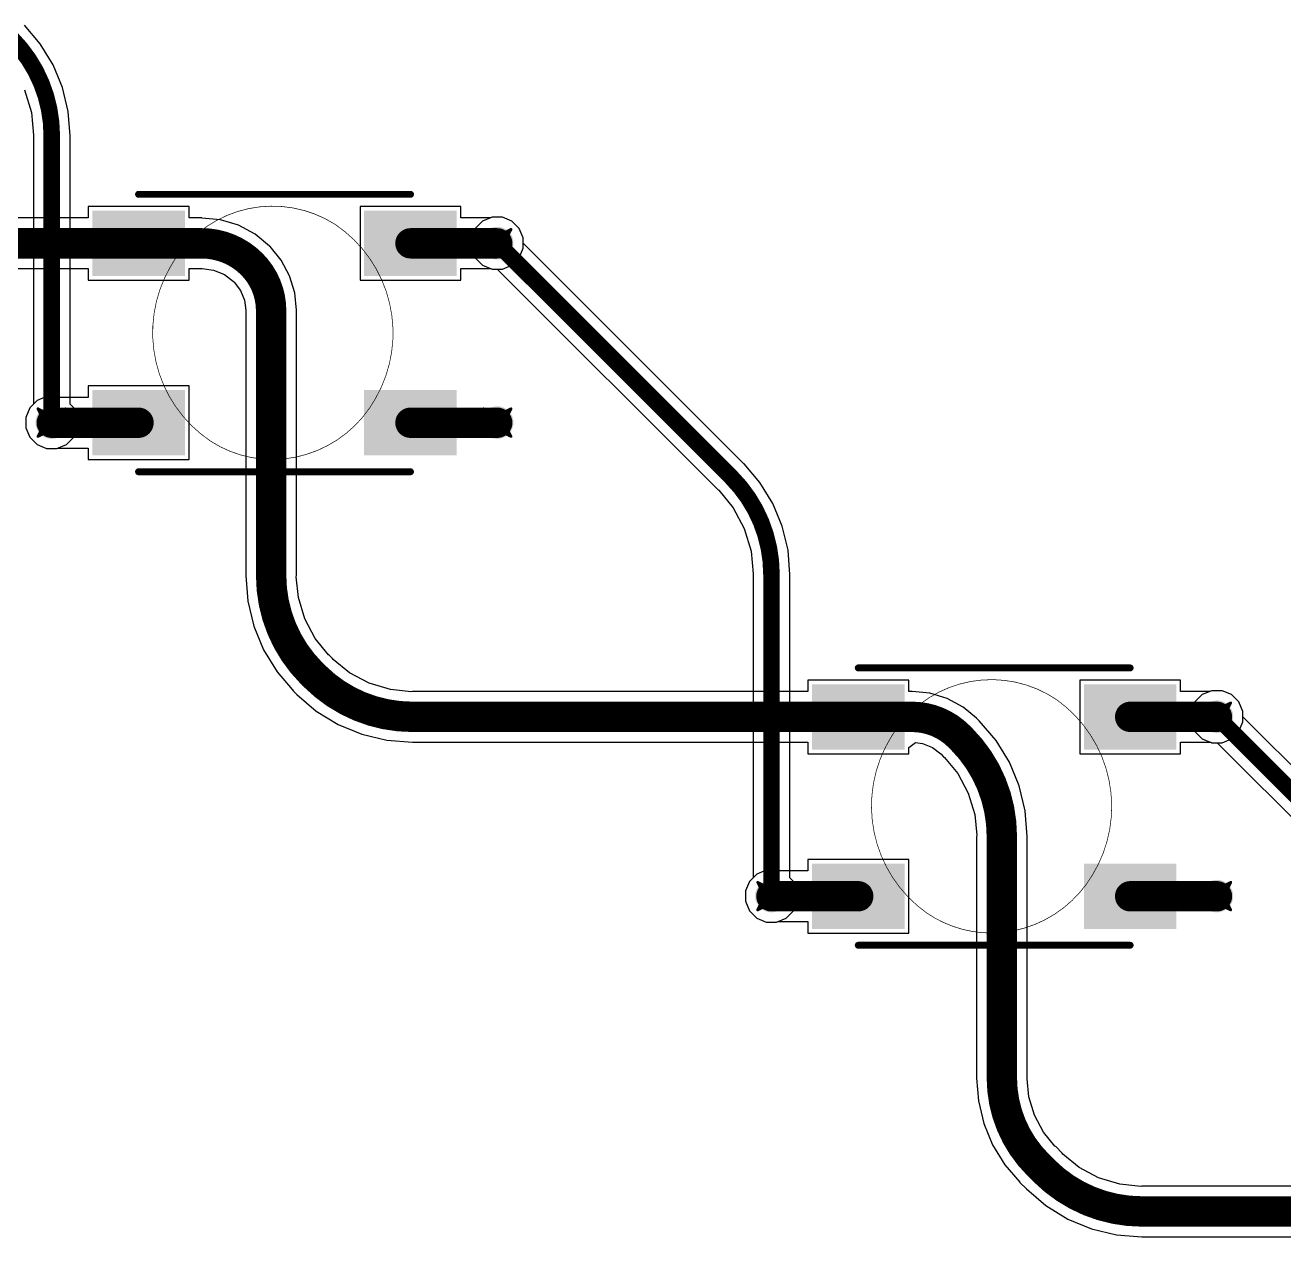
# Model space of a CAD drawing. Header units: inches. Extents: x -11 to 1110, y -7 to 455.
# Drawn here: x 421.49 to 444.63, y 253.97 to 276.25 of the extents above; entities that cross this region are included whole.
import ezdxf

# ---------------------------------------------------------------- set-up
doc = ezdxf.new("R2010")
doc.units = ezdxf.units.IN
for name, color, linetype in [('Bottom Layer', 5, 'Continuous'), ('Drill Drawing', 1, 'Continuous'), ('Mechanical 7', 56, 'Continuous'), ('Top Layer', 1, 'Continuous'), ('Top Overlay', 2, 'Continuous'), ('Top Paste', 8, 'Continuous'), ('Top Solder', 216, 'Continuous'), ('Via Holes', 16, 'Continuous')]:
    doc.layers.add(name, color=color, linetype=linetype)

msp = doc.modelspace()

# ---------------------------------------------------------------- hatches: boundary and pattern name
at = {"layer": 'Bottom Layer'}
h = msp.add_hatch(color=5, dxfattribs=at)
edge = h.paths.add_edge_path()
edge.add_arc((430.166, 272.241), 0.3, 0, 360)
h = msp.add_hatch(color=5, dxfattribs=at)
edge = h.paths.add_edge_path()
edge.add_arc((421.975, 268.941), 0.3, 0, 360)
h = msp.add_hatch(color=5, dxfattribs=at)
edge = h.paths.add_edge_path()
edge.add_arc((430.166, 268.941), 0.3, 0, 360)
h = msp.add_hatch(color=5, dxfattribs=at)
edge = h.paths.add_edge_path()
edge.add_arc((443.4, 263.532), 0.3, 0, 360)
h = msp.add_hatch(color=5, dxfattribs=at)
edge = h.paths.add_edge_path()
edge.add_arc((435.209, 260.232), 0.3, 0, 360)
h = msp.add_hatch(color=5, dxfattribs=at)
edge = h.paths.add_edge_path()
edge.add_arc((443.4, 260.232), 0.3, 0, 360)
at = {"layer": 'Top Layer'}
for points in [[(422.821, 272.738), (424.321, 272.738), (424.321, 271.738), (422.821, 271.738)], [(429.321, 271.738), (427.821, 271.738), (427.821, 272.738), (429.321, 272.738)], [(422.821, 269.438), (424.321, 269.438), (424.321, 268.438), (422.821, 268.438)], [(427.821, 269.438), (429.321, 269.438), (429.321, 268.438), (427.821, 268.438)], [(436.055, 264.029), (437.555, 264.029), (437.555, 263.029), (436.055, 263.029)], [(442.555, 263.029), (441.055, 263.029), (441.055, 264.029), (442.555, 264.029)], [(436.055, 260.729), (437.555, 260.729), (437.555, 259.729), (436.055, 259.729)], [(441.055, 260.729), (442.555, 260.729), (442.555, 259.729), (441.055, 259.729)]]:
    msp.add_hatch(color=1, dxfattribs=at).paths.add_polyline_path(points)
h = msp.add_hatch(color=1, dxfattribs=at)
edge = h.paths.add_edge_path()
edge.add_arc((430.166, 272.241), 0.3, 0, 360)
h = msp.add_hatch(color=1, dxfattribs=at)
edge = h.paths.add_edge_path()
edge.add_arc((421.975, 268.941), 0.3, 0, 360)
h = msp.add_hatch(color=1, dxfattribs=at)
edge = h.paths.add_edge_path()
edge.add_arc((430.166, 268.941), 0.3, 0, 360)
h = msp.add_hatch(color=1, dxfattribs=at)
edge = h.paths.add_edge_path()
edge.add_arc((443.4, 263.532), 0.3, 0, 360)
h = msp.add_hatch(color=1, dxfattribs=at)
edge = h.paths.add_edge_path()
edge.add_arc((435.209, 260.232), 0.3, 0, 360)
h = msp.add_hatch(color=1, dxfattribs=at)
edge = h.paths.add_edge_path()
edge.add_arc((443.4, 260.232), 0.3, 0, 360)
at = {"layer": 'Top Paste'}
for points in [[(422.821, 272.738), (424.321, 272.738), (424.321, 271.738), (422.821, 271.738)], [(429.321, 271.738), (427.821, 271.738), (427.821, 272.738), (429.321, 272.738)], [(422.821, 269.438), (424.321, 269.438), (424.321, 268.438), (422.821, 268.438)], [(427.821, 269.438), (429.321, 269.438), (429.321, 268.438), (427.821, 268.438)], [(436.055, 264.029), (437.555, 264.029), (437.555, 263.029), (436.055, 263.029)], [(442.555, 263.029), (441.055, 263.029), (441.055, 264.029), (442.555, 264.029)], [(436.055, 260.729), (437.555, 260.729), (437.555, 259.729), (436.055, 259.729)], [(441.055, 260.729), (442.555, 260.729), (442.555, 259.729), (441.055, 259.729)]]:
    msp.add_hatch(color=8, dxfattribs=at).paths.add_polyline_path(points)
at = {"layer": 'Top Solder'}
for points in [[(422.719, 272.839), (424.422, 272.839), (424.422, 271.636), (422.719, 271.636)], [(429.422, 271.636), (427.719, 271.636), (427.719, 272.839), (429.422, 272.839)], [(422.719, 269.539), (424.422, 269.539), (424.422, 268.336), (422.719, 268.336)], [(427.719, 269.539), (429.422, 269.539), (429.422, 268.336), (427.719, 268.336)], [(435.953, 264.13), (437.656, 264.13), (437.656, 262.927), (435.953, 262.927)], [(442.656, 262.927), (440.953, 262.927), (440.953, 264.13), (442.656, 264.13)], [(435.953, 260.83), (437.656, 260.83), (437.656, 259.627), (435.953, 259.627)], [(440.953, 260.83), (442.656, 260.83), (442.656, 259.627), (440.953, 259.627)]]:
    msp.add_hatch(color=216, dxfattribs=at).paths.add_polyline_path(points)
at = {"layer": 'Via Holes'}
h = msp.add_hatch(color=7, dxfattribs=at)
edge = h.paths.add_edge_path()
edge.add_arc((430.166, 272.241), 0.15, 0, 360)
h = msp.add_hatch(color=7, dxfattribs=at)
edge = h.paths.add_edge_path()
edge.add_arc((421.975, 268.941), 0.15, 0, 360)
h = msp.add_hatch(color=7, dxfattribs=at)
edge = h.paths.add_edge_path()
edge.add_arc((430.166, 268.941), 0.15, 0, 360)
h = msp.add_hatch(color=7, dxfattribs=at)
edge = h.paths.add_edge_path()
edge.add_arc((443.4, 263.532), 0.15, 0, 360)
h = msp.add_hatch(color=7, dxfattribs=at)
edge = h.paths.add_edge_path()
edge.add_arc((435.209, 260.232), 0.15, 0, 360)
h = msp.add_hatch(color=7, dxfattribs=at)
edge = h.paths.add_edge_path()
edge.add_arc((443.4, 260.232), 0.15, 0, 360)

# ---------------------------------------------------------------- linework, layer by layer
at = {"layer": 'Bottom Layer'}
for p, q in [((421.764, 275.907), (421.471, 276.25)), ((422, 275.522), (421.764, 275.907)), ((422.173, 275.104), (422, 275.522)), ((421.475, 275.059), (421.6, 274.645)), ((422.279, 274.665), (422.173, 275.104)), ((421.6, 274.645), (421.641, 274.229)), ((422.314, 274.215), (422.279, 274.665)), ((421.641, 274.229), (421.638, 274.215)), ((421.638, 274.215), (421.638, 269.28)), ((422.312, 269.28), (422.312, 274.215)), ((422.312, 274.215), (422.314, 274.215)), ((429.896, 272.646), (429.761, 272.512)), ((430.071, 272.719), (429.896, 272.646)), ((430.261, 272.719), (430.071, 272.719)), ((430.437, 272.646), (430.261, 272.719)), ((430.571, 272.512), (430.437, 272.646)), ((429.761, 272.512), (429.689, 272.336)), ((430.644, 272.336), (430.571, 272.512)), ((429.689, 272.336), (429.689, 272.146)), ((430.644, 272.239), (430.644, 272.336)), ((434.703, 268.18), (430.644, 272.239)), ((429.689, 272.146), (429.761, 271.97)), ((429.761, 271.97), (429.896, 271.836)), ((429.896, 271.836), (430.071, 271.763)), ((430.071, 271.763), (430.168, 271.763)), ((430.168, 271.763), (434.227, 267.704)), ((421.57, 269.212), (421.497, 269.036)), ((421.638, 269.28), (421.57, 269.212)), ((422.38, 269.212), (422.312, 269.28)), ((422.453, 269.036), (422.38, 269.212)), ((421.497, 269.036), (421.497, 268.846)), ((422.453, 268.846), (422.453, 269.036)), ((421.497, 268.846), (421.57, 268.67)), ((422.38, 268.67), (422.453, 268.846)), ((421.57, 268.67), (421.705, 268.536)), ((421.705, 268.536), (421.88, 268.463)), ((422.07, 268.463), (422.246, 268.536)), ((422.246, 268.536), (422.38, 268.67)), ((421.88, 268.463), (422.07, 268.463)), ((434.705, 268.182), (434.703, 268.18)), ((434.998, 267.839), (434.705, 268.182)), ((435.234, 267.453), (434.998, 267.839)), ((434.227, 267.704), (434.24, 267.696)), ((434.24, 267.696), (434.505, 267.373)), ((434.505, 267.373), (434.709, 266.991)), ((435.407, 267.036), (435.234, 267.453)), ((434.709, 266.991), (434.834, 266.577)), ((435.513, 266.597), (435.407, 267.036)), ((434.834, 266.577), (434.875, 266.161)), ((435.548, 266.146), (435.513, 266.597)), ((434.875, 266.161), (434.872, 266.146)), ((434.872, 266.146), (434.872, 260.571)), ((435.546, 260.571), (435.546, 266.146)), ((435.546, 266.146), (435.548, 266.146)), ((443.13, 263.937), (442.995, 263.803)), ((443.305, 264.01), (443.13, 263.937)), ((443.495, 264.01), (443.305, 264.01)), ((443.671, 263.937), (443.495, 264.01)), ((443.805, 263.803), (443.671, 263.937)), ((442.995, 263.803), (442.923, 263.627)), ((442.923, 263.627), (442.923, 263.437)), ((443.878, 263.627), (443.805, 263.803)), ((443.878, 263.53), (443.878, 263.627)), ((442.923, 263.437), (442.995, 263.261)), ((447.707, 259.702), (443.878, 263.53)), ((442.995, 263.261), (443.13, 263.127)), ((443.13, 263.127), (443.305, 263.054)), ((443.305, 263.054), (443.402, 263.054)), ((443.402, 263.054), (447.23, 259.226)), ((434.804, 260.503), (434.731, 260.327)), ((434.872, 260.571), (434.804, 260.503)), ((435.614, 260.503), (435.546, 260.571)), ((435.687, 260.327), (435.614, 260.503)), ((434.731, 260.327), (434.731, 260.137)), ((435.687, 260.137), (435.687, 260.327)), ((434.731, 260.137), (434.804, 259.961)), ((434.804, 259.961), (434.938, 259.827)), ((435.48, 259.827), (435.614, 259.961)), ((435.614, 259.961), (435.687, 260.137)), ((434.938, 259.827), (435.114, 259.754)), ((435.114, 259.754), (435.304, 259.754)), ((435.304, 259.754), (435.48, 259.827))]:
    msp.add_line(p, q, dxfattribs=at)
for points in [[(421.231, 276.011, 0.305, 0.305, -0.198912), (421.975, 274.215, 0.305, 0.305, 0)], [(421.975, 268.941, 0.305, 0.305, 0), (421.975, 274.215, 0.305, 0.305, 0)], [(430.166, 272.241, 0.305, 0.305, 0), (434.465, 267.942, 0.305, 0.305, 0)], [(434.465, 267.942, 0.305, 0.305, -0.198912), (435.209, 266.146, 0.305, 0.305, 0)], [(435.209, 260.232, 0.305, 0.305, 0), (435.209, 266.146, 0.305, 0.305, 0)], [(443.4, 263.532, 0.305, 0.305, 0), (447.468, 259.464, 0.305, 0.305, 0)]]:
    msp.add_lwpolyline(points, format="xyseb", dxfattribs=at)
for points in [[(421.899, 274.215, 0.152, 0.152, 1), (422.051, 274.215, 0.152, 0.152, 1)], [(421.899, 274.215, 0.152, 0.152, 1), (422.051, 274.215, 0.152, 0.152, 1)], [(430.09, 272.241, 0.152, 0.152, 1), (430.243, 272.241, 0.152, 0.152, 1)], [(421.899, 268.941, 0.152, 0.152, 1), (422.051, 268.941, 0.152, 0.152, 1)], [(434.389, 267.942, 0.152, 0.152, 1), (434.541, 267.942, 0.152, 0.152, 1)], [(434.389, 267.942, 0.152, 0.152, 1), (434.541, 267.942, 0.152, 0.152, 1)], [(435.133, 266.146, 0.152, 0.152, 1), (435.285, 266.146, 0.152, 0.152, 1)], [(435.133, 266.146, 0.152, 0.152, 1), (435.285, 266.146, 0.152, 0.152, 1)], [(443.324, 263.532, 0.152, 0.152, 1), (443.477, 263.532, 0.152, 0.152, 1)], [(435.133, 260.232, 0.152, 0.152, 1), (435.285, 260.232, 0.152, 0.152, 1)]]:
    msp.add_lwpolyline(points, format="xyseb", close=True, dxfattribs=at)
at = {"layer": 'Drill Drawing'}
for points in [[(429.912, 272.495, 0.0508, 0.0508, 0), (430.166, 272.368, 0.0508, 0.0508, 0)], [(429.912, 272.495, 0.0508, 0.0508, 0), (430.039, 272.241, 0.0508, 0.0508, 0)], [(430.166, 272.368, 0.0508, 0.0508, 0), (430.42, 272.495, 0.0508, 0.0508, 0)], [(430.293, 272.241, 0.0508, 0.0508, 0), (430.42, 272.495, 0.0508, 0.0508, 0)], [(429.912, 271.987, 0.0508, 0.0508, 0), (430.039, 272.241, 0.0508, 0.0508, 0)], [(430.293, 272.241, 0.0508, 0.0508, 0), (430.42, 271.987, 0.0508, 0.0508, 0)], [(429.912, 271.987, 0.0508, 0.0508, 0), (430.166, 272.114, 0.0508, 0.0508, 0)], [(430.166, 272.114, 0.0508, 0.0508, 0), (430.42, 271.987, 0.0508, 0.0508, 0)], [(421.721, 269.195, 0.0508, 0.0508, 0), (421.975, 269.068, 0.0508, 0.0508, 0)], [(421.721, 269.195, 0.0508, 0.0508, 0), (421.848, 268.941, 0.0508, 0.0508, 0)], [(421.975, 269.068, 0.0508, 0.0508, 0), (422.229, 269.195, 0.0508, 0.0508, 0)], [(422.102, 268.941, 0.0508, 0.0508, 0), (422.229, 269.195, 0.0508, 0.0508, 0)], [(429.912, 269.195, 0.0508, 0.0508, 0), (430.166, 269.068, 0.0508, 0.0508, 0)], [(429.912, 269.195, 0.0508, 0.0508, 0), (430.039, 268.941, 0.0508, 0.0508, 0)], [(430.166, 269.068, 0.0508, 0.0508, 0), (430.42, 269.195, 0.0508, 0.0508, 0)], [(430.293, 268.941, 0.0508, 0.0508, 0), (430.42, 269.195, 0.0508, 0.0508, 0)], [(421.721, 268.687, 0.0508, 0.0508, 0), (421.848, 268.941, 0.0508, 0.0508, 0)], [(422.102, 268.941, 0.0508, 0.0508, 0), (422.229, 268.687, 0.0508, 0.0508, 0)], [(429.912, 268.687, 0.0508, 0.0508, 0), (430.039, 268.941, 0.0508, 0.0508, 0)], [(430.293, 268.941, 0.0508, 0.0508, 0), (430.42, 268.687, 0.0508, 0.0508, 0)], [(421.721, 268.687, 0.0508, 0.0508, 0), (421.975, 268.814, 0.0508, 0.0508, 0)], [(421.975, 268.814, 0.0508, 0.0508, 0), (422.229, 268.687, 0.0508, 0.0508, 0)], [(429.912, 268.687, 0.0508, 0.0508, 0), (430.166, 268.814, 0.0508, 0.0508, 0)], [(430.166, 268.814, 0.0508, 0.0508, 0), (430.42, 268.687, 0.0508, 0.0508, 0)], [(443.146, 263.786, 0.0508, 0.0508, 0), (443.4, 263.659, 0.0508, 0.0508, 0)], [(443.146, 263.786, 0.0508, 0.0508, 0), (443.273, 263.532, 0.0508, 0.0508, 0)], [(443.4, 263.659, 0.0508, 0.0508, 0), (443.654, 263.786, 0.0508, 0.0508, 0)], [(443.527, 263.532, 0.0508, 0.0508, 0), (443.654, 263.786, 0.0508, 0.0508, 0)], [(443.146, 263.278, 0.0508, 0.0508, 0), (443.273, 263.532, 0.0508, 0.0508, 0)], [(443.146, 263.278, 0.0508, 0.0508, 0), (443.4, 263.405, 0.0508, 0.0508, 0)], [(443.4, 263.405, 0.0508, 0.0508, 0), (443.654, 263.278, 0.0508, 0.0508, 0)], [(443.527, 263.532, 0.0508, 0.0508, 0), (443.654, 263.278, 0.0508, 0.0508, 0)], [(434.955, 260.486, 0.0508, 0.0508, 0), (435.209, 260.359, 0.0508, 0.0508, 0)], [(434.955, 260.486, 0.0508, 0.0508, 0), (435.082, 260.232, 0.0508, 0.0508, 0)], [(435.209, 260.359, 0.0508, 0.0508, 0), (435.463, 260.486, 0.0508, 0.0508, 0)], [(435.336, 260.232, 0.0508, 0.0508, 0), (435.463, 260.486, 0.0508, 0.0508, 0)], [(443.146, 260.486, 0.0508, 0.0508, 0), (443.4, 260.359, 0.0508, 0.0508, 0)], [(443.146, 260.486, 0.0508, 0.0508, 0), (443.273, 260.232, 0.0508, 0.0508, 0)], [(443.4, 260.359, 0.0508, 0.0508, 0), (443.654, 260.486, 0.0508, 0.0508, 0)], [(443.527, 260.232, 0.0508, 0.0508, 0), (443.654, 260.486, 0.0508, 0.0508, 0)], [(434.955, 259.978, 0.0508, 0.0508, 0), (435.082, 260.232, 0.0508, 0.0508, 0)], [(435.336, 260.232, 0.0508, 0.0508, 0), (435.463, 259.978, 0.0508, 0.0508, 0)], [(443.146, 259.978, 0.0508, 0.0508, 0), (443.273, 260.232, 0.0508, 0.0508, 0)], [(443.527, 260.232, 0.0508, 0.0508, 0), (443.654, 259.978, 0.0508, 0.0508, 0)], [(434.955, 259.978, 0.0508, 0.0508, 0), (435.209, 260.105, 0.0508, 0.0508, 0)], [(435.209, 260.105, 0.0508, 0.0508, 0), (435.463, 259.978, 0.0508, 0.0508, 0)], [(443.146, 259.978, 0.0508, 0.0508, 0), (443.4, 260.105, 0.0508, 0.0508, 0)], [(443.4, 260.105, 0.0508, 0.0508, 0), (443.654, 259.978, 0.0508, 0.0508, 0)]]:
    msp.add_lwpolyline(points, format="xyseb", dxfattribs=at)
for points in [[(429.9, 272.495, 0.0254, 0.0254, 1), (429.925, 272.495, 0.0254, 0.0254, 1)], [(429.9, 272.495, 0.0254, 0.0254, 1), (429.925, 272.495, 0.0254, 0.0254, 1)], [(430.408, 272.495, 0.0254, 0.0254, 1), (430.433, 272.495, 0.0254, 0.0254, 1)], [(430.408, 272.495, 0.0254, 0.0254, 1), (430.433, 272.495, 0.0254, 0.0254, 1)], [(430.027, 272.241, 0.0254, 0.0254, 1), (430.052, 272.241, 0.0254, 0.0254, 1)], [(430.027, 272.241, 0.0254, 0.0254, 1), (430.052, 272.241, 0.0254, 0.0254, 1)], [(430.154, 272.368, 0.0254, 0.0254, 1), (430.179, 272.368, 0.0254, 0.0254, 1)], [(430.154, 272.368, 0.0254, 0.0254, 1), (430.179, 272.368, 0.0254, 0.0254, 1)], [(430.281, 272.241, 0.0254, 0.0254, 1), (430.306, 272.241, 0.0254, 0.0254, 1)], [(430.281, 272.241, 0.0254, 0.0254, 1), (430.306, 272.241, 0.0254, 0.0254, 1)], [(429.9, 271.987, 0.0254, 0.0254, 1), (429.925, 271.987, 0.0254, 0.0254, 1)], [(429.9, 271.987, 0.0254, 0.0254, 1), (429.925, 271.987, 0.0254, 0.0254, 1)], [(430.154, 272.114, 0.0254, 0.0254, 1), (430.179, 272.114, 0.0254, 0.0254, 1)], [(430.154, 272.114, 0.0254, 0.0254, 1), (430.179, 272.114, 0.0254, 0.0254, 1)], [(430.408, 271.987, 0.0254, 0.0254, 1), (430.433, 271.987, 0.0254, 0.0254, 1)], [(430.408, 271.987, 0.0254, 0.0254, 1), (430.433, 271.987, 0.0254, 0.0254, 1)], [(421.708, 269.195, 0.0254, 0.0254, 1), (421.734, 269.195, 0.0254, 0.0254, 1)], [(421.708, 269.195, 0.0254, 0.0254, 1), (421.734, 269.195, 0.0254, 0.0254, 1)], [(422.216, 269.195, 0.0254, 0.0254, 1), (422.242, 269.195, 0.0254, 0.0254, 1)], [(422.216, 269.195, 0.0254, 0.0254, 1), (422.242, 269.195, 0.0254, 0.0254, 1)], [(429.9, 269.195, 0.0254, 0.0254, 1), (429.925, 269.195, 0.0254, 0.0254, 1)], [(429.9, 269.195, 0.0254, 0.0254, 1), (429.925, 269.195, 0.0254, 0.0254, 1)], [(430.408, 269.195, 0.0254, 0.0254, 1), (430.433, 269.195, 0.0254, 0.0254, 1)], [(430.408, 269.195, 0.0254, 0.0254, 1), (430.433, 269.195, 0.0254, 0.0254, 1)], [(421.835, 268.941, 0.0254, 0.0254, 1), (421.861, 268.941, 0.0254, 0.0254, 1)], [(421.835, 268.941, 0.0254, 0.0254, 1), (421.861, 268.941, 0.0254, 0.0254, 1)], [(421.962, 269.068, 0.0254, 0.0254, 1), (421.988, 269.068, 0.0254, 0.0254, 1)], [(421.962, 269.068, 0.0254, 0.0254, 1), (421.988, 269.068, 0.0254, 0.0254, 1)], [(422.089, 268.941, 0.0254, 0.0254, 1), (422.115, 268.941, 0.0254, 0.0254, 1)], [(422.089, 268.941, 0.0254, 0.0254, 1), (422.115, 268.941, 0.0254, 0.0254, 1)], [(430.027, 268.941, 0.0254, 0.0254, 1), (430.052, 268.941, 0.0254, 0.0254, 1)], [(430.027, 268.941, 0.0254, 0.0254, 1), (430.052, 268.941, 0.0254, 0.0254, 1)], [(430.154, 269.068, 0.0254, 0.0254, 1), (430.179, 269.068, 0.0254, 0.0254, 1)], [(430.154, 269.068, 0.0254, 0.0254, 1), (430.179, 269.068, 0.0254, 0.0254, 1)], [(430.281, 268.941, 0.0254, 0.0254, 1), (430.306, 268.941, 0.0254, 0.0254, 1)], [(430.281, 268.941, 0.0254, 0.0254, 1), (430.306, 268.941, 0.0254, 0.0254, 1)], [(421.708, 268.687, 0.0254, 0.0254, 1), (421.734, 268.687, 0.0254, 0.0254, 1)], [(421.708, 268.687, 0.0254, 0.0254, 1), (421.734, 268.687, 0.0254, 0.0254, 1)], [(421.962, 268.814, 0.0254, 0.0254, 1), (421.988, 268.814, 0.0254, 0.0254, 1)], [(421.962, 268.814, 0.0254, 0.0254, 1), (421.988, 268.814, 0.0254, 0.0254, 1)], [(422.216, 268.687, 0.0254, 0.0254, 1), (422.242, 268.687, 0.0254, 0.0254, 1)], [(422.216, 268.687, 0.0254, 0.0254, 1), (422.242, 268.687, 0.0254, 0.0254, 1)], [(429.9, 268.687, 0.0254, 0.0254, 1), (429.925, 268.687, 0.0254, 0.0254, 1)], [(429.9, 268.687, 0.0254, 0.0254, 1), (429.925, 268.687, 0.0254, 0.0254, 1)], [(430.154, 268.814, 0.0254, 0.0254, 1), (430.179, 268.814, 0.0254, 0.0254, 1)], [(430.154, 268.814, 0.0254, 0.0254, 1), (430.179, 268.814, 0.0254, 0.0254, 1)], [(430.408, 268.687, 0.0254, 0.0254, 1), (430.433, 268.687, 0.0254, 0.0254, 1)], [(430.408, 268.687, 0.0254, 0.0254, 1), (430.433, 268.687, 0.0254, 0.0254, 1)], [(443.134, 263.786, 0.0254, 0.0254, 1), (443.159, 263.786, 0.0254, 0.0254, 1)], [(443.134, 263.786, 0.0254, 0.0254, 1), (443.159, 263.786, 0.0254, 0.0254, 1)], [(443.388, 263.659, 0.0254, 0.0254, 1), (443.413, 263.659, 0.0254, 0.0254, 1)], [(443.388, 263.659, 0.0254, 0.0254, 1), (443.413, 263.659, 0.0254, 0.0254, 1)], [(443.642, 263.786, 0.0254, 0.0254, 1), (443.667, 263.786, 0.0254, 0.0254, 1)], [(443.642, 263.786, 0.0254, 0.0254, 1), (443.667, 263.786, 0.0254, 0.0254, 1)], [(443.261, 263.532, 0.0254, 0.0254, 1), (443.286, 263.532, 0.0254, 0.0254, 1)], [(443.261, 263.532, 0.0254, 0.0254, 1), (443.286, 263.532, 0.0254, 0.0254, 1)], [(443.388, 263.405, 0.0254, 0.0254, 1), (443.413, 263.405, 0.0254, 0.0254, 1)], [(443.388, 263.405, 0.0254, 0.0254, 1), (443.413, 263.405, 0.0254, 0.0254, 1)], [(443.515, 263.532, 0.0254, 0.0254, 1), (443.54, 263.532, 0.0254, 0.0254, 1)], [(443.515, 263.532, 0.0254, 0.0254, 1), (443.54, 263.532, 0.0254, 0.0254, 1)], [(443.134, 263.278, 0.0254, 0.0254, 1), (443.159, 263.278, 0.0254, 0.0254, 1)], [(443.134, 263.278, 0.0254, 0.0254, 1), (443.159, 263.278, 0.0254, 0.0254, 1)], [(443.642, 263.278, 0.0254, 0.0254, 1), (443.667, 263.278, 0.0254, 0.0254, 1)], [(443.642, 263.278, 0.0254, 0.0254, 1), (443.667, 263.278, 0.0254, 0.0254, 1)], [(434.942, 260.486, 0.0254, 0.0254, 1), (434.968, 260.486, 0.0254, 0.0254, 1)], [(434.942, 260.486, 0.0254, 0.0254, 1), (434.968, 260.486, 0.0254, 0.0254, 1)], [(435.196, 260.359, 0.0254, 0.0254, 1), (435.222, 260.359, 0.0254, 0.0254, 1)], [(435.196, 260.359, 0.0254, 0.0254, 1), (435.222, 260.359, 0.0254, 0.0254, 1)], [(435.45, 260.486, 0.0254, 0.0254, 1), (435.476, 260.486, 0.0254, 0.0254, 1)], [(435.45, 260.486, 0.0254, 0.0254, 1), (435.476, 260.486, 0.0254, 0.0254, 1)], [(443.134, 260.486, 0.0254, 0.0254, 1), (443.159, 260.486, 0.0254, 0.0254, 1)], [(443.134, 260.486, 0.0254, 0.0254, 1), (443.159, 260.486, 0.0254, 0.0254, 1)], [(443.388, 260.359, 0.0254, 0.0254, 1), (443.413, 260.359, 0.0254, 0.0254, 1)], [(443.388, 260.359, 0.0254, 0.0254, 1), (443.413, 260.359, 0.0254, 0.0254, 1)], [(443.642, 260.486, 0.0254, 0.0254, 1), (443.667, 260.486, 0.0254, 0.0254, 1)], [(443.642, 260.486, 0.0254, 0.0254, 1), (443.667, 260.486, 0.0254, 0.0254, 1)], [(435.069, 260.232, 0.0254, 0.0254, 1), (435.095, 260.232, 0.0254, 0.0254, 1)], [(435.069, 260.232, 0.0254, 0.0254, 1), (435.095, 260.232, 0.0254, 0.0254, 1)], [(435.323, 260.232, 0.0254, 0.0254, 1), (435.349, 260.232, 0.0254, 0.0254, 1)], [(435.323, 260.232, 0.0254, 0.0254, 1), (435.349, 260.232, 0.0254, 0.0254, 1)], [(443.261, 260.232, 0.0254, 0.0254, 1), (443.286, 260.232, 0.0254, 0.0254, 1)], [(443.261, 260.232, 0.0254, 0.0254, 1), (443.286, 260.232, 0.0254, 0.0254, 1)], [(443.515, 260.232, 0.0254, 0.0254, 1), (443.54, 260.232, 0.0254, 0.0254, 1)], [(443.515, 260.232, 0.0254, 0.0254, 1), (443.54, 260.232, 0.0254, 0.0254, 1)], [(434.942, 259.978, 0.0254, 0.0254, 1), (434.968, 259.978, 0.0254, 0.0254, 1)], [(434.942, 259.978, 0.0254, 0.0254, 1), (434.968, 259.978, 0.0254, 0.0254, 1)], [(435.196, 260.105, 0.0254, 0.0254, 1), (435.222, 260.105, 0.0254, 0.0254, 1)], [(435.196, 260.105, 0.0254, 0.0254, 1), (435.222, 260.105, 0.0254, 0.0254, 1)], [(435.45, 259.978, 0.0254, 0.0254, 1), (435.476, 259.978, 0.0254, 0.0254, 1)], [(435.45, 259.978, 0.0254, 0.0254, 1), (435.476, 259.978, 0.0254, 0.0254, 1)], [(443.134, 259.978, 0.0254, 0.0254, 1), (443.159, 259.978, 0.0254, 0.0254, 1)], [(443.134, 259.978, 0.0254, 0.0254, 1), (443.159, 259.978, 0.0254, 0.0254, 1)], [(443.388, 260.105, 0.0254, 0.0254, 1), (443.413, 260.105, 0.0254, 0.0254, 1)], [(443.388, 260.105, 0.0254, 0.0254, 1), (443.413, 260.105, 0.0254, 0.0254, 1)], [(443.642, 259.978, 0.0254, 0.0254, 1), (443.667, 259.978, 0.0254, 0.0254, 1)], [(443.642, 259.978, 0.0254, 0.0254, 1), (443.667, 259.978, 0.0254, 0.0254, 1)]]:
    msp.add_lwpolyline(points, format="xyseb", close=True, dxfattribs=at)
at = {"layer": 'Mechanical 7'}
for points in [[(424.151, 271.797, 0.0127, 0.0127, -0.43492), (427.18, 272.59, 0.0127, 0.0127, 0)], [(427.18, 272.59, 0.0127, 0.0127, -0.39454), (427.93, 269.388, 0.0127, 0.0127, 0)], [(424.901, 268.596, 0.0127, 0.0127, -0.395028), (424.151, 271.797, 0.0127, 0.0127, 0)], [(427.93, 269.388, 0.0127, 0.0127, -0.271329), (426.036, 268.261, 0.0127, 0.0127, 0)], [(426.036, 268.261, 0.0127, 0.0127, -0.143776), (424.901, 268.596, 0.0127, 0.0127, 0)], [(437.403, 263.148, 0.0127, 0.0127, -0.434923), (440.452, 263.845, 0.0127, 0.0127, 0)], [(440.452, 263.845, 0.0127, 0.0127, -0.393654), (441.111, 260.62, 0.0127, 0.0127, 0)], [(438.062, 259.923, 0.0127, 0.0127, -0.394354), (437.403, 263.148, 0.0127, 0.0127, 0)], [(441.111, 260.62, 0.0127, 0.0127, -0.235017), (439.471, 259.564, 0.0127, 0.0127, 0)], [(439.254, 259.552, 0.0127, 0.0127, -0.151174), (438.062, 259.923, 0.0127, 0.0127, 0)], [(439.471, 259.564, 0.0127, 0.0127, -0.025908), (439.254, 259.552, 0.0127, 0.0127, 0)]]:
    msp.add_lwpolyline(points, format="xyseb", dxfattribs=at)
for points in [[(427.177, 272.59, 0.00635, 0.00635, 1), (427.183, 272.59, 0.00635, 0.00635, 1)], [(427.177, 272.59, 0.00635, 0.00635, 1), (427.183, 272.59, 0.00635, 0.00635, 1)], [(424.147, 271.797, 0.00635, 0.00635, 1), (424.154, 271.797, 0.00635, 0.00635, 1)], [(424.147, 271.797, 0.00635, 0.00635, 1), (424.154, 271.797, 0.00635, 0.00635, 1)], [(427.927, 269.388, 0.00635, 0.00635, 1), (427.933, 269.388, 0.00635, 0.00635, 1)], [(427.927, 269.388, 0.00635, 0.00635, 1), (427.933, 269.388, 0.00635, 0.00635, 1)], [(424.898, 268.596, 0.00635, 0.00635, 1), (424.904, 268.596, 0.00635, 0.00635, 1)], [(424.898, 268.596, 0.00635, 0.00635, 1), (424.904, 268.596, 0.00635, 0.00635, 1)], [(426.033, 268.261, 0.00635, 0.00635, 1), (426.039, 268.261, 0.00635, 0.00635, 1)], [(426.033, 268.261, 0.00635, 0.00635, 1), (426.039, 268.261, 0.00635, 0.00635, 1)], [(440.448, 263.845, 0.00635, 0.00635, 1), (440.455, 263.845, 0.00635, 0.00635, 1)], [(440.448, 263.845, 0.00635, 0.00635, 1), (440.455, 263.845, 0.00635, 0.00635, 1)], [(437.399, 263.148, 0.00635, 0.00635, 1), (437.406, 263.148, 0.00635, 0.00635, 1)], [(437.399, 263.148, 0.00635, 0.00635, 1), (437.406, 263.148, 0.00635, 0.00635, 1)], [(441.108, 260.62, 0.00635, 0.00635, 1), (441.115, 260.62, 0.00635, 0.00635, 1)], [(441.108, 260.62, 0.00635, 0.00635, 1), (441.115, 260.62, 0.00635, 0.00635, 1)], [(438.059, 259.923, 0.00635, 0.00635, 1), (438.065, 259.923, 0.00635, 0.00635, 1)], [(438.059, 259.923, 0.00635, 0.00635, 1), (438.065, 259.923, 0.00635, 0.00635, 1)], [(439.251, 259.552, 0.00635, 0.00635, 1), (439.257, 259.552, 0.00635, 0.00635, 1)], [(439.251, 259.552, 0.00635, 0.00635, 1), (439.257, 259.552, 0.00635, 0.00635, 1)], [(439.468, 259.564, 0.00635, 0.00635, 1), (439.474, 259.564, 0.00635, 0.00635, 1)], [(439.468, 259.564, 0.00635, 0.00635, 1), (439.474, 259.564, 0.00635, 0.00635, 1)]]:
    msp.add_lwpolyline(points, format="xyseb", close=True, dxfattribs=at)
at = {"layer": 'Top Layer'}
for p, q in [((424.499, 272.916), (422.643, 272.916)), ((422.643, 272.916), (422.643, 272.704)), ((424.499, 272.704), (424.499, 272.916)), ((429.499, 272.916), (427.643, 272.916)), ((427.643, 272.916), (427.643, 271.56)), ((429.499, 272.704), (429.499, 272.916)), ((422.643, 272.704), (415.431, 272.704)), ((424.732, 272.704), (424.499, 272.704)), ((424.736, 272.703), (424.732, 272.704)), ((425.077, 272.669), (424.736, 272.703)), ((425.409, 272.569), (425.077, 272.669)), ((430.035, 272.704), (429.499, 272.704)), ((430.071, 272.719), (430.035, 272.704)), ((430.261, 272.719), (430.071, 272.719)), ((430.437, 272.646), (430.261, 272.719)), ((430.571, 272.512), (430.437, 272.646)), ((425.715, 272.405), (425.409, 272.569)), ((430.644, 272.336), (430.571, 272.512)), ((425.979, 272.188), (425.715, 272.405)), ((425.983, 272.186), (425.979, 272.188)), ((425.988, 272.179), (425.983, 272.186)), ((426.191, 271.931), (425.988, 272.179)), ((430.644, 272.146), (430.644, 272.336)), ((430.437, 271.836), (430.571, 271.97)), ((430.571, 271.97), (430.644, 272.146)), ((415.431, 271.772), (422.643, 271.772)), ((422.643, 271.772), (422.643, 271.56)), ((424.499, 271.56), (424.499, 271.772)), ((424.499, 271.772), (424.732, 271.772)), ((424.732, 271.772), (424.742, 271.774)), ((424.742, 271.774), (424.949, 271.746)), ((424.949, 271.746), (425.152, 271.663)), ((426.346, 271.64), (426.191, 271.931)), ((429.499, 271.56), (429.499, 271.772)), ((429.499, 271.772), (430.051, 271.772)), ((430.051, 271.772), (430.071, 271.763)), ((430.071, 271.763), (430.261, 271.763)), ((430.261, 271.763), (430.437, 271.836)), ((422.643, 271.56), (424.499, 271.56)), ((425.152, 271.663), (425.318, 271.535)), ((425.318, 271.535), (425.324, 271.527)), ((425.324, 271.527), (425.33, 271.522)), ((425.33, 271.522), (425.445, 271.373)), ((426.442, 271.325), (426.346, 271.64)), ((427.643, 271.56), (429.499, 271.56)), ((425.445, 271.373), (425.52, 271.192)), ((426.473, 271.006), (426.442, 271.325)), ((425.52, 271.192), (425.544, 271.006)), ((425.544, 271.006), (425.543, 270.998)), ((425.543, 270.998), (425.543, 266.127)), ((426.475, 270.998), (426.473, 271.006)), ((426.475, 266.127), (426.475, 270.998)), ((421.88, 269.419), (421.705, 269.346)), ((422.07, 269.419), (421.88, 269.419)), ((422.106, 269.404), (422.07, 269.419)), ((422.643, 269.404), (422.106, 269.404)), ((424.499, 269.616), (422.643, 269.616)), ((422.643, 269.616), (422.643, 269.404)), ((424.499, 268.26), (424.499, 269.616)), ((421.57, 269.212), (421.497, 269.036)), ((421.705, 269.346), (421.57, 269.212)), ((421.497, 269.036), (421.497, 268.846)), ((421.497, 268.846), (421.57, 268.67)), ((421.57, 268.67), (421.705, 268.536)), ((421.705, 268.536), (421.88, 268.463)), ((422.07, 268.463), (422.09, 268.472)), ((422.09, 268.472), (422.643, 268.472)), ((422.643, 268.472), (422.643, 268.26)), ((421.88, 268.463), (422.07, 268.463)), ((422.643, 268.26), (424.499, 268.26)), ((425.543, 266.127), (425.542, 266.127)), ((425.542, 266.127), (425.579, 265.656)), ((426.471, 266.105), (426.475, 266.127)), ((426.509, 265.721), (426.471, 266.105)), ((426.627, 265.33), (426.509, 265.721)), ((425.579, 265.656), (425.689, 265.197)), ((426.819, 264.971), (426.627, 265.33)), ((425.689, 265.197), (425.87, 264.762)), ((427.065, 264.672), (426.819, 264.971)), ((425.87, 264.762), (426.117, 264.359)), ((427.082, 264.66), (427.065, 264.672)), ((427.14, 264.602), (427.082, 264.66)), ((427.152, 264.584), (427.14, 264.602)), ((427.451, 264.339), (427.152, 264.584)), ((426.117, 264.359), (426.394, 264.034)), ((427.811, 264.147), (427.451, 264.339)), ((428.201, 264.029), (427.811, 264.147)), ((437.733, 264.206), (435.877, 264.206)), ((435.877, 264.206), (435.877, 263.995)), ((437.733, 263.995), (437.733, 264.206)), ((442.733, 264.206), (440.877, 264.206)), ((440.877, 264.206), (440.877, 262.851)), ((442.733, 263.995), (442.733, 264.206)), ((426.394, 264.034), (426.423, 264.001)), ((426.423, 264.001), (426.423, 264.001)), ((426.423, 264.001), (426.481, 263.943)), ((426.481, 263.943), (426.481, 263.943)), ((426.481, 263.943), (426.839, 263.636)), ((428.586, 263.991), (428.201, 264.029)), ((428.607, 263.995), (428.586, 263.991)), ((435.877, 263.995), (428.607, 263.995)), ((437.791, 263.995), (437.733, 263.995)), ((437.799, 263.993), (437.791, 263.995)), ((438.121, 263.962), (437.799, 263.993)), ((438.438, 263.865), (438.121, 263.962)), ((438.731, 263.709), (438.438, 263.865)), ((443.269, 263.995), (442.733, 263.995)), ((443.305, 264.01), (443.269, 263.995)), ((443.495, 264.01), (443.305, 264.01)), ((443.671, 263.937), (443.495, 264.01)), ((443.805, 263.803), (443.671, 263.937)), ((426.839, 263.636), (427.242, 263.39)), ((438.981, 263.504), (438.731, 263.709)), ((443.878, 263.627), (443.805, 263.803)), ((443.878, 263.437), (443.878, 263.627)), ((427.242, 263.39), (427.678, 263.209)), ((438.988, 263.499), (438.981, 263.504)), ((439.031, 263.456), (438.988, 263.499)), ((439.338, 263.097), (439.031, 263.456)), ((439.031, 263.456), (439.031, 263.456)), ((443.805, 263.261), (443.878, 263.437)), ((427.678, 263.209), (428.136, 263.099)), ((443.671, 263.127), (443.805, 263.261)), ((428.136, 263.099), (428.607, 263.062)), ((428.607, 263.062), (428.607, 263.063)), ((428.607, 263.063), (435.877, 263.063)), ((435.877, 263.063), (435.877, 262.851)), ((437.733, 262.967), (437.86, 263.056)), ((437.733, 262.851), (437.733, 262.967)), ((437.86, 263.056), (437.988, 263.039)), ((437.988, 263.039), (438.172, 262.963)), ((438.172, 262.963), (438.324, 262.847)), ((439.584, 262.695), (439.338, 263.097)), ((442.733, 262.851), (442.733, 263.063)), ((442.733, 263.063), (443.285, 263.063)), ((443.285, 263.063), (443.305, 263.054)), ((443.305, 263.054), (443.495, 263.054)), ((443.495, 263.054), (443.671, 263.127)), ((435.877, 262.851), (437.733, 262.851)), ((438.324, 262.847), (438.328, 262.84)), ((438.328, 262.84), (438.372, 262.796)), ((438.372, 262.796), (438.39, 262.784)), ((438.39, 262.784), (438.635, 262.486)), ((439.765, 262.259), (439.584, 262.695)), ((440.877, 262.851), (442.733, 262.851)), ((438.635, 262.486), (438.827, 262.126)), ((439.875, 261.8), (439.765, 262.259)), ((438.827, 262.126), (438.946, 261.736)), ((439.912, 261.33), (439.875, 261.8)), ((438.946, 261.736), (438.983, 261.351)), ((438.983, 261.351), (438.979, 261.33)), ((438.979, 261.33), (438.979, 256.89)), ((439.912, 256.89), (439.912, 261.33)), ((439.912, 261.33), (439.912, 261.33)), ((437.733, 260.906), (435.877, 260.906)), ((435.877, 260.906), (435.877, 260.695)), ((437.733, 259.551), (437.733, 260.906)), ((434.938, 260.637), (434.804, 260.503)), ((435.114, 260.71), (434.938, 260.637)), ((435.304, 260.71), (435.114, 260.71)), ((435.34, 260.695), (435.304, 260.71)), ((435.877, 260.695), (435.34, 260.695)), ((434.804, 260.503), (434.731, 260.327)), ((434.731, 260.327), (434.731, 260.137)), ((434.731, 260.137), (434.804, 259.961)), ((434.804, 259.961), (434.938, 259.827)), ((434.938, 259.827), (435.114, 259.754)), ((435.114, 259.754), (435.304, 259.754)), ((435.304, 259.754), (435.324, 259.763)), ((435.324, 259.763), (435.877, 259.763)), ((435.877, 259.763), (435.877, 259.551)), ((435.877, 259.551), (437.733, 259.551)), ((438.979, 256.89), (438.98, 256.885)), ((438.98, 256.885), (439.013, 256.464)), ((439.908, 256.873), (439.912, 256.89)), ((439.941, 256.54), (439.908, 256.873)), ((439.013, 256.464), (439.113, 256.049)), ((440.043, 256.203), (439.941, 256.54)), ((439.113, 256.049), (439.276, 255.655)), ((440.209, 255.893), (440.043, 256.203)), ((440.421, 255.634), (440.209, 255.893)), ((439.276, 255.655), (439.499, 255.291)), ((440.435, 255.625), (440.421, 255.634)), ((440.555, 255.505), (440.435, 255.625)), ((439.499, 255.291), (439.774, 254.97)), ((440.567, 255.488), (440.555, 255.505)), ((440.866, 255.242), (440.567, 255.488)), ((441.225, 255.05), (440.866, 255.242)), ((441.616, 254.932), (441.225, 255.05)), ((439.774, 254.97), (439.776, 254.966)), ((439.776, 254.966), (439.896, 254.846)), ((439.896, 254.846), (439.896, 254.846)), ((439.896, 254.846), (439.896, 254.846)), ((439.896, 254.846), (440.254, 254.54)), ((442, 254.894), (441.616, 254.932)), ((442.021, 254.898), (442, 254.894)), ((448.88, 254.898), (442.021, 254.898)), ((440.254, 254.54), (440.657, 254.293)), ((440.657, 254.293), (441.092, 254.113)), ((441.092, 254.113), (441.551, 254.002)), ((441.551, 254.002), (442.021, 253.965)), ((442.021, 253.965), (442.021, 253.966)), ((442.021, 253.966), (448.88, 253.966))]:
    msp.add_line(p, q, dxfattribs=at)
for points in [[(415.431, 272.238, 0.559, 0.559, 0), (423.571, 272.238, 0.559, 0.559, 0)], [(423.571, 272.238, 0.559, 0.559, 0), (424.732, 272.238, 0.559, 0.559, 0)], [(424.732, 272.238, 0.559, 0.559, -0.198912), (425.653, 271.856, 0.559, 0.559, 0)], [(428.571, 272.238, 0.559, 0.559, 0), (430.166, 272.238, 0.559, 0.559, 0)], [(425.653, 271.856, 0.559, 0.559, -0.198912), (426.009, 270.998, 0.559, 0.559, 0)], [(426.009, 266.127, 0.559, 0.559, 0), (426.009, 270.998, 0.559, 0.559, 0)], [(421.975, 268.938, 0.559, 0.559, 0), (423.571, 268.938, 0.559, 0.559, 0)], [(428.571, 268.938, 0.559, 0.559, 0), (430.166, 268.938, 0.559, 0.559, 0)], [(426.753, 264.33, 0.559, 0.559, -0.198912), (426.009, 266.127, 0.559, 0.559, 0)], [(426.753, 264.33, 0.559, 0.559, 0), (426.811, 264.273, 0.559, 0.559, 0)], [(428.607, 263.529, 0.559, 0.559, -0.198912), (426.811, 264.273, 0.559, 0.559, 0)], [(428.607, 263.529, 0.559, 0.559, 0), (436.805, 263.529, 0.559, 0.559, 0)], [(436.805, 263.529, 0.559, 0.559, 0), (437.791, 263.529, 0.559, 0.559, 0)], [(437.791, 263.529, 0.559, 0.559, -0.198912), (438.658, 263.169, 0.559, 0.559, 0)], [(441.805, 263.529, 0.559, 0.559, 0), (443.4, 263.529, 0.559, 0.559, 0)], [(438.658, 263.169, 0.559, 0.559, 0), (438.701, 263.126, 0.559, 0.559, 0)], [(438.701, 263.126, 0.559, 0.559, -0.198912), (439.445, 261.33, 0.559, 0.559, 0)], [(439.445, 256.89, 0.559, 0.559, 0), (439.445, 261.33, 0.559, 0.559, 0)], [(435.209, 260.229, 0.559, 0.559, 0), (436.805, 260.229, 0.559, 0.559, 0)], [(441.805, 260.229, 0.559, 0.559, 0), (443.4, 260.229, 0.559, 0.559, 0)], [(440.106, 255.295, 0.559, 0.559, -0.198912), (439.445, 256.89, 0.559, 0.559, 0)], [(440.106, 255.295, 0.559, 0.559, 0), (440.225, 255.176, 0.559, 0.559, 0)], [(442.021, 254.432, 0.559, 0.559, -0.198912), (440.225, 255.176, 0.559, 0.559, 0)], [(442.021, 254.432, 0.559, 0.559, 0), (449.808, 254.432, 0.559, 0.559, 0)]]:
    msp.add_lwpolyline(points, format="xyseb", dxfattribs=at)
for points in [[(423.431, 272.238, 0.279, 0.279, 1), (423.71, 272.238, 0.279, 0.279, 1)], [(423.431, 272.238, 0.279, 0.279, 1), (423.71, 272.238, 0.279, 0.279, 1)], [(424.592, 272.238, 0.279, 0.279, 1), (424.872, 272.238, 0.279, 0.279, 1)], [(424.592, 272.238, 0.279, 0.279, 1), (424.872, 272.238, 0.279, 0.279, 1)], [(428.431, 272.238, 0.279, 0.279, 1), (428.71, 272.238, 0.279, 0.279, 1)], [(430.027, 272.238, 0.279, 0.279, 1), (430.306, 272.238, 0.279, 0.279, 1)], [(425.514, 271.856, 0.279, 0.279, 1), (425.793, 271.856, 0.279, 0.279, 1)], [(425.514, 271.856, 0.279, 0.279, 1), (425.793, 271.856, 0.279, 0.279, 1)], [(425.869, 270.998, 0.279, 0.279, 1), (426.149, 270.998, 0.279, 0.279, 1)], [(425.869, 270.998, 0.279, 0.279, 1), (426.149, 270.998, 0.279, 0.279, 1)], [(421.835, 268.938, 0.279, 0.279, 1), (422.115, 268.938, 0.279, 0.279, 1)], [(423.431, 268.938, 0.279, 0.279, 1), (423.71, 268.938, 0.279, 0.279, 1)], [(428.431, 268.938, 0.279, 0.279, 1), (428.71, 268.938, 0.279, 0.279, 1)], [(430.027, 268.938, 0.279, 0.279, 1), (430.306, 268.938, 0.279, 0.279, 1)], [(425.869, 266.127, 0.279, 0.279, 1), (426.149, 266.127, 0.279, 0.279, 1)], [(425.869, 266.127, 0.279, 0.279, 1), (426.149, 266.127, 0.279, 0.279, 1)], [(426.613, 264.33, 0.279, 0.279, 1), (426.892, 264.33, 0.279, 0.279, 1)], [(426.613, 264.33, 0.279, 0.279, 1), (426.892, 264.33, 0.279, 0.279, 1)], [(426.671, 264.273, 0.279, 0.279, 1), (426.95, 264.273, 0.279, 0.279, 1)], [(426.671, 264.273, 0.279, 0.279, 1), (426.95, 264.273, 0.279, 0.279, 1)], [(428.467, 263.529, 0.279, 0.279, 1), (428.746, 263.529, 0.279, 0.279, 1)], [(428.467, 263.529, 0.279, 0.279, 1), (428.746, 263.529, 0.279, 0.279, 1)], [(436.665, 263.529, 0.279, 0.279, 1), (436.944, 263.529, 0.279, 0.279, 1)], [(436.665, 263.529, 0.279, 0.279, 1), (436.944, 263.529, 0.279, 0.279, 1)], [(437.651, 263.529, 0.279, 0.279, 1), (437.93, 263.529, 0.279, 0.279, 1)], [(437.651, 263.529, 0.279, 0.279, 1), (437.93, 263.529, 0.279, 0.279, 1)], [(441.665, 263.529, 0.279, 0.279, 1), (441.944, 263.529, 0.279, 0.279, 1)], [(443.261, 263.529, 0.279, 0.279, 1), (443.54, 263.529, 0.279, 0.279, 1)], [(438.518, 263.169, 0.279, 0.279, 1), (438.798, 263.169, 0.279, 0.279, 1)], [(438.518, 263.169, 0.279, 0.279, 1), (438.798, 263.169, 0.279, 0.279, 1)], [(438.562, 263.126, 0.279, 0.279, 1), (438.841, 263.126, 0.279, 0.279, 1)], [(438.562, 263.126, 0.279, 0.279, 1), (438.841, 263.126, 0.279, 0.279, 1)], [(439.306, 261.33, 0.279, 0.279, 1), (439.585, 261.33, 0.279, 0.279, 1)], [(439.306, 261.33, 0.279, 0.279, 1), (439.585, 261.33, 0.279, 0.279, 1)], [(435.069, 260.229, 0.279, 0.279, 1), (435.349, 260.229, 0.279, 0.279, 1)], [(436.665, 260.229, 0.279, 0.279, 1), (436.944, 260.229, 0.279, 0.279, 1)], [(441.665, 260.229, 0.279, 0.279, 1), (441.944, 260.229, 0.279, 0.279, 1)], [(443.261, 260.229, 0.279, 0.279, 1), (443.54, 260.229, 0.279, 0.279, 1)], [(439.306, 256.89, 0.279, 0.279, 1), (439.585, 256.89, 0.279, 0.279, 1)], [(439.306, 256.89, 0.279, 0.279, 1), (439.585, 256.89, 0.279, 0.279, 1)], [(439.966, 255.295, 0.279, 0.279, 1), (440.245, 255.295, 0.279, 0.279, 1)], [(439.966, 255.295, 0.279, 0.279, 1), (440.245, 255.295, 0.279, 0.279, 1)], [(440.086, 255.176, 0.279, 0.279, 1), (440.365, 255.176, 0.279, 0.279, 1)], [(440.086, 255.176, 0.279, 0.279, 1), (440.365, 255.176, 0.279, 0.279, 1)], [(441.882, 254.432, 0.279, 0.279, 1), (442.161, 254.432, 0.279, 0.279, 1)], [(441.882, 254.432, 0.279, 0.279, 1), (442.161, 254.432, 0.279, 0.279, 1)]]:
    msp.add_lwpolyline(points, format="xyseb", close=True, dxfattribs=at)
at = {"layer": 'Top Overlay'}
for points in [[(423.571, 273.139, 0.127, 0.127, 0), (428.571, 273.139, 0.127, 0.127, 0)], [(422.515, 272.391, 0.254, 0.254, 0), (422.642, 272.264, 0.254, 0.254, 0)], [(422.515, 272.137, 0.254, 0.254, 0), (422.515, 272.391, 0.254, 0.254, 0)], [(422.515, 272.137, 0.254, 0.254, 0), (422.642, 272.264, 0.254, 0.254, 0)], [(423.571, 268.037, 0.127, 0.127, 0), (428.571, 268.037, 0.127, 0.127, 0)], [(436.805, 264.429, 0.127, 0.127, 0), (441.805, 264.429, 0.127, 0.127, 0)], [(435.749, 263.682, 0.254, 0.254, 0), (435.876, 263.555, 0.254, 0.254, 0)], [(435.749, 263.428, 0.254, 0.254, 0), (435.749, 263.682, 0.254, 0.254, 0)], [(435.749, 263.428, 0.254, 0.254, 0), (435.876, 263.555, 0.254, 0.254, 0)], [(436.805, 259.328, 0.127, 0.127, 0), (441.805, 259.328, 0.127, 0.127, 0)]]:
    msp.add_lwpolyline(points, format="xyseb", dxfattribs=at)
for points in [[(423.539, 273.139, 0.0635, 0.0635, 1), (423.603, 273.139, 0.0635, 0.0635, 1)], [(428.539, 273.139, 0.0635, 0.0635, 1), (428.603, 273.139, 0.0635, 0.0635, 1)], [(422.451, 272.391, 0.127, 0.127, 1), (422.578, 272.391, 0.127, 0.127, 1)], [(422.451, 272.391, 0.127, 0.127, 1), (422.578, 272.391, 0.127, 0.127, 1)], [(422.451, 272.137, 0.127, 0.127, 1), (422.578, 272.137, 0.127, 0.127, 1)], [(422.451, 272.137, 0.127, 0.127, 1), (422.578, 272.137, 0.127, 0.127, 1)], [(422.578, 272.264, 0.127, 0.127, 1), (422.705, 272.264, 0.127, 0.127, 1)], [(422.578, 272.264, 0.127, 0.127, 1), (422.705, 272.264, 0.127, 0.127, 1)], [(423.539, 268.037, 0.0635, 0.0635, 1), (423.603, 268.037, 0.0635, 0.0635, 1)], [(428.539, 268.037, 0.0635, 0.0635, 1), (428.603, 268.037, 0.0635, 0.0635, 1)], [(436.773, 264.429, 0.0635, 0.0635, 1), (436.836, 264.429, 0.0635, 0.0635, 1)], [(441.773, 264.429, 0.0635, 0.0635, 1), (441.836, 264.429, 0.0635, 0.0635, 1)], [(435.685, 263.682, 0.127, 0.127, 1), (435.812, 263.682, 0.127, 0.127, 1)], [(435.685, 263.682, 0.127, 0.127, 1), (435.812, 263.682, 0.127, 0.127, 1)], [(435.812, 263.555, 0.127, 0.127, 1), (435.939, 263.555, 0.127, 0.127, 1)], [(435.812, 263.555, 0.127, 0.127, 1), (435.939, 263.555, 0.127, 0.127, 1)], [(435.685, 263.428, 0.127, 0.127, 1), (435.812, 263.428, 0.127, 0.127, 1)], [(435.685, 263.428, 0.127, 0.127, 1), (435.812, 263.428, 0.127, 0.127, 1)], [(436.773, 259.328, 0.0635, 0.0635, 1), (436.836, 259.328, 0.0635, 0.0635, 1)], [(441.773, 259.328, 0.0635, 0.0635, 1), (441.836, 259.328, 0.0635, 0.0635, 1)]]:
    msp.add_lwpolyline(points, format="xyseb", close=True, dxfattribs=at)

doc.saveas('drawing.dxf')
